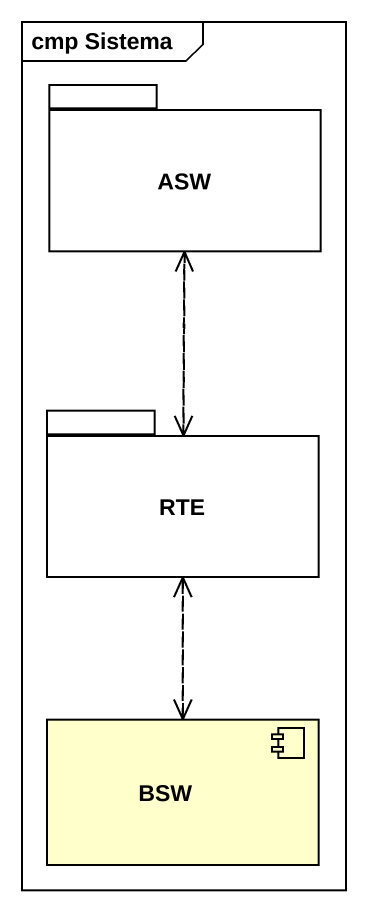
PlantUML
@startuml
mainframe cmp Sistema
package ASW {
}
package RTE {
}
component BSW
ASW ..> RTE
RTE .up.> ASW
RTE ..> BSW
BSW .up.> RTE
@enduml
